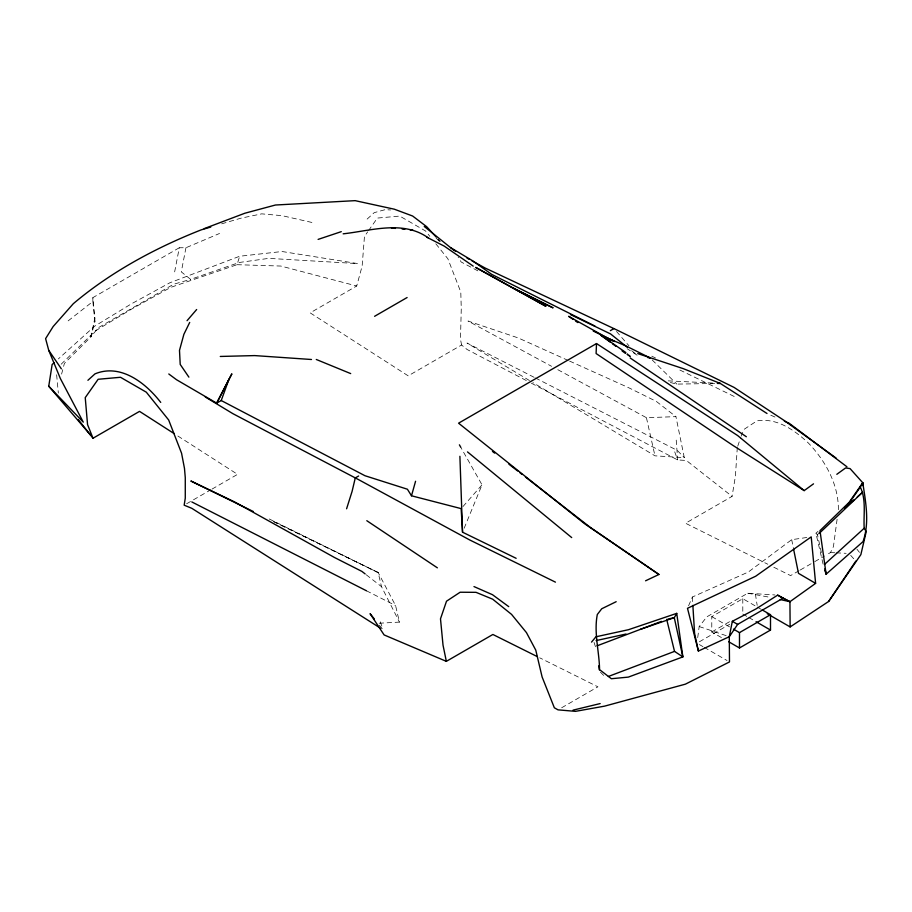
<?xml version="1.0" encoding="UTF-8"?>
<svg xmlns="http://www.w3.org/2000/svg" width="912" height="912" viewBox="0 0 912 912"><rect width="100%" height="100%" fill="white"/><g stroke="black" fill="none" stroke-linecap="round" stroke-linejoin="round"><path stroke-width="0.68" stroke-dasharray="4.56 3.42" d="M737.306 447.461L735.403 476.292L732.074 496.379L685.539 523.249L767.813 564.243M697.714 637.625L699.185 626.544L706.846 616.831L747.749 593.222L774.938 594.966M837.102 519.293L833.431 546.653L830.479 552.558L825.645 555.351M838.379 509.717C838.573 484.523 825.542 460.925 808.363 443.015C794.386 430.054 777.092 417.639 756.949 420.865L743.337 429.837M174.648 271.879L179.299 247.745L185.945 247.745L219.53 233.472M185.945 247.745L181.294 271.879L190.608 279.357L239.24 262.485L268.709 258.37L357.869 263.602L282.047 251.518L239.674 256.249L169.974 282.72L131.168 303.97L94.62 326.211L58.357 358.918M179.299 247.745L92.864 297.643L94.871 317.946L90.881 336.927L64.387 363.432L60.739 377.363M94.871 317.946L94.871 321.776L90.881 336.927L98.211 327.773L173.554 284.27L190.608 279.357M526.304 380.532L467.012 349.433L461.586 345.01L408.188 375.847L310.171 312.862L356.706 285.992L362.144 266.076L364.458 236.425L367.684 231.842M61.15 364.23L95.395 330.874L132.297 308.678L170.738 287.371L237.006 264.697L239.674 256.249M737.74 446.196L740.749 437.384M741.182 436.13L742.471 432.345M464.162 528.242L482.026 484.842L460.765 447.256M688.571 605.796L692.356 597.029L748.353 572.006L791.696 539.676L807.029 537.476M821.381 552.558L817.528 534.979L818.759 532.813M368.494 230.69L377.363 218.071L399.718 216.076L425.528 230.975L429.826 236.322M462.965 506.559L482.026 484.842M367.137 219.085L374.228 212.644L385.297 209.635M823.08 564.083L815.909 533.212L818.03 531.354M68.149 320.876L92.864 301.484L92.864 297.643M186.595 503.777L210.866 489.767M212.074 489.071L237.553 474.354L176.586 435.184M721.415 637.545L711.782 631.982L711.782 616.626L742.801 598.717L756.059 606.366M561.667 707.758L597.93 686.816L539.71 657.814M799.049 570.707L790.59 575.586L772.874 566.762M800.257 570L813.561 562.328M814.769 561.632L824.437 556.046M711.782 631.982L730.877 620.958M699.401 641.774L729.714 624.264M221.662 223.839L240.734 218.23L261.733 213.853L282.047 215.665L314.024 222.938M379.13 623.227L399.445 622.109L395.58 605.591L378.172 572.565L267.398 518.073M557.813 369.691L646.426 417.685L675.929 416.647L684.296 457.653L654.964 455.829L532.916 382.595M670.366 382.504L676.829 384.1L714.643 383.496M237.006 264.697L280.885 266.053L356.706 285.992M668.222 380.863L714.62 383.131M830.479 552.558L834.754 552.763M836.167 552.832L846.131 553.322M387.953 209.806L390.61 209.965M747.749 593.222L770.594 597.428M699.185 626.544L726.67 635.824M770.8 415.211L775.724 417.377M568.244 360.479L518.153 337.907L467.97 321.013L551.578 366.305M569.533 361.061L628.619 387.691L656.332 401.405L675.929 416.647M734.194 396.458L678.004 369.121M273.668 521.687L378.172 572.565L381.501 586.644L399.445 622.109M273.68 521.493L378.172 572.565M651.784 356.159L655.523 358.006M366.464 590.782L395.58 605.591M534.136 377.317L467.012 343.037L531.696 381.854M535.401 377.967L677.24 450.403L684.296 457.653M531.343 383.177L677.673 459.944L686.337 460.457L732.074 496.379M477.888 270.864L461.176 261.995L458.166 257.195M637.1 355.19L627.182 348.737M757.256 607.061L760.87 609.148M742.801 614.061L747.623 616.843M748.832 617.538L754.851 621.015M711.782 616.626L729.851 627.057M699.379 644.567L702.992 646.654M704.189 647.338L727.069 660.55M626.567 354.209L629.953 356.683M627.331 354.677L630.739 357.185M627.011 353.411L631.457 356.809M631.674 350.721L637.214 355.03M366.259 574.788L381.501 586.644M652.148 359.921L676.829 384.1M436.118 238.123L440.074 242.011M600.438 672.155L605.693 677.491M438.319 239.206L440.257 241.292M815.909 533.212L817.528 534.979M616.501 331.466L628.949 345.762M438.056 239.115L439.949 241.19M850.691 555.362L855.832 561.085M379.335 625.199L382.459 628.995M435.845 243.812L447.883 258.78L460.788 292.045L461.267 308.621L460.48 339.264L461.586 345.01M856.972 549.252L859.446 552.364M594.054 642.413L596.14 648.785M674.72 451.862L677.673 459.944L675.997 437.03M380.293 621.847L382.812 628.778M646.426 417.685L654.964 455.829M791.696 539.676L793.315 547.759M755.398 594.088L757.177 605.34M92.864 301.484L94.871 321.776M56.635 374.764L58.334 393.061M692.356 597.029L692.778 604.006M742.801 598.717L742.801 612.67"/><path stroke-width="1.37" d="M767.254 613.719L790.134 626.932L828.632 601.464L860.86 554.633L866.24 531.571L864.188 528.253C863.379 514.573 866.423 499.81 860.312 487.065L862.752 482.744L850.064 468.597L845.629 467.947L836.817 474.308M862.718 485.549L862.752 482.744L849.129 502.318L819.979 530.659L826.124 574.195L863.037 541.603C869.672 522.815 865.727 501.976 862.752 482.744M804.19 490.61L737.671 435.571L596.516 343.55L596.095 353.525L732.872 445.364L804.19 490.61L813.515 483.839M90.322 434.842L48.746 386.221L52.132 364.526L54.207 362.657M790.134 626.932L789.94 601.692L777.662 595.137L756.105 608.863L732.325 621.311L729.292 636.713L729.486 661.941L685.368 684.171L604.599 706.139L575.495 711.349L558.041 709.855L554.348 707.78L542.116 676.978L535.777 650.142L526.452 632.609L511.552 614.38L492.685 599.195L476.03 592.333L460.138 592.23L446.515 601.202L440.496 618.826L443.015 645.092L446.344 661.348L492.879 634.478L537.179 656.549M516.146 558.315L462.544 532.198L461.153 508.622L411.494 495.786L415.564 481.262M346.594 508.782L352.089 491.386L355.281 477.934L358.621 475.996M228.923 379.369L216.68 403.15L231.876 373.829L228.923 379.369L221.228 400.528L216.68 403.15L176.54 379.734L168.788 373.977M189.696 322.426L183.882 334.316L179.493 350.368L180.211 364.424L188.887 377.135M591.535 642.116L595.924 636.793L628.482 629.702L676.727 613.366L674.276 617.686L640.429 629.314M860.312 487.065L846.678 506.65M828.632 601.464L855.832 561.085M789.94 601.692L782.986 598.215L737.66 624.389L729.292 636.713L698.387 651.054L687.488 608.304L755.672 576.236L811.213 536.872L815.613 583.372L789.94 601.692L780.273 599.56M187.051 320.693L196.65 309.521M819.523 533.11L862.592 492.263L857.291 496.915M824.437 564.482L864.188 528.253M87.917 380.293L95.008 373.852C120.715 363.25 145.738 383.017 160.729 402.397M844.558 508.087L854.111 499.708M78.261 419.566L93.001 438.239L139.536 411.369L174.203 433.645M374.593 316.304L407.105 297.529M610.379 330.646L613.89 328.616M596.516 343.55L458.576 423.179L584.774 523.853L658.931 574.48L645.571 580.807M733.465 629.143L739.484 632.62L770.503 614.711L770.503 630.055L739.484 647.976L728.642 641.717M366.795 520.695L437.372 567.823M616.181 601.692L601.738 608.76L597.303 614.517C593.746 633.076 599.275 651.088 599.572 669.636L611.371 678.722L628.311 677.114L682.86 656.902L676.727 613.366M597.075 645.821L661.428 621.368M204.174 228.638L244.838 213.237L275.458 205.018L355.144 200.651L394.337 209.201L412.623 216.019L426.679 226.689L436.164 237.052M608.338 676.487L674.527 651.385L682.86 656.902L674.276 617.686L667.949 619.088M318.106 239.4L341.27 231.659M210.763 227.042L201.233 229.847A485.64 280.383 0 0 0 73.313 303.696L53.181 326.507L45.6 338.626L48.746 350.356L60.409 378.628L83.277 422.142L48.746 386.221M573.055 710.14L600.164 703.574M626.042 634.034L596.117 640.589M343.163 233.825C370.956 230.782 402.967 219.952 428.024 237.701M220.282 356.455L254.687 355.589L311.482 359.499M717.448 383.45L720.252 383.405L767.003 413.489M717.436 383.268L720.252 383.405L683.27 368.653L637.784 353.594M391.442 228L395.455 228.399M402.135 229.06L404.814 229.322M410.161 229.858L412.84 230.12M647.771 357.561L650.176 357.983L625.803 345.853L601.156 335.456L610.265 342.148M446.344 661.348L384.112 634.934L370.078 613.651L374.353 619.009M316.282 359.476L350.687 373.589M784.354 421.162L789.279 423.328L846.94 466.784M473.978 586.576L492.469 594.692L508.736 606.64M570.479 314.549L610.573 333.94L627.239 347.267M593.245 331.045L614.574 341.498L601.156 335.456L625.894 352.568M253.297 511.518L190.847 481L234.304 501.782L334.499 557.506L361.904 571.402L365.165 573.933M594.932 326.074L491.705 274.375L472.587 260.764L450.528 247.585M191.805 501.931L366.464 590.782M426.827 237.211L444.269 246.137L473.214 266.122M555.442 582.141L469.76 539.984L358.393 479.541L232.856 413.649L205.303 396.994M612.032 340.609L568.632 316.316L573.226 319.439M221.228 400.528L364.982 475.733L407.402 489.22L411.494 495.786M467.012 258.107L469.429 259.43M471.846 260.741L485.116 268.014L617.173 330.133L734.057 387.395L784.377 420.614L836.122 458.075M777.662 595.137L782.986 598.215M762.079 609.843L770.503 614.711M756.059 621.71L770.503 630.055M732.325 621.311L737.66 624.389M815.613 583.372L798.479 573.34L793.588 549.104M380.84 628.414L191.805 508.315L184.167 505.18L185.273 498.157L185.273 477.626L184.486 468.426L181.568 453.241L168.663 419.987L146.308 392.183L120.498 377.283L98.143 379.278L85.238 397.632L87.552 424.604L93.001 438.239M630.181 357.983L746.347 436.745M575.518 321.013L577.809 322.574M658.931 574.48L590.52 527.546L525.415 477.01M622.064 350.915L625.438 353.389M612.533 343.813L615.953 346.321M424.262 226.472L453.959 250.344M492.446 451.417L494.646 453.127M508.93 464.219L517.72 471.037M519.92 472.747L522.12 474.457M453.481 249.728L455.704 251.473M467.503 451.896L571.699 537.578M48.746 350.356L61.343 368.824M459.397 444.828L460.765 447.256M824.95 570.433L826.124 574.195L824.938 568.78M666.683 619.362L674.527 651.385M698.387 651.054L694.579 633.327L692.869 605.408M598.728 665.828L599.355 669.91M459.899 456.296L462.544 532.198M739.484 632.62L739.484 647.976M552.877 307.766L515.987 289.674L475.711 267.433L545.9 306.307L512.658 287.747L552.877 307.766"/></g></svg>
